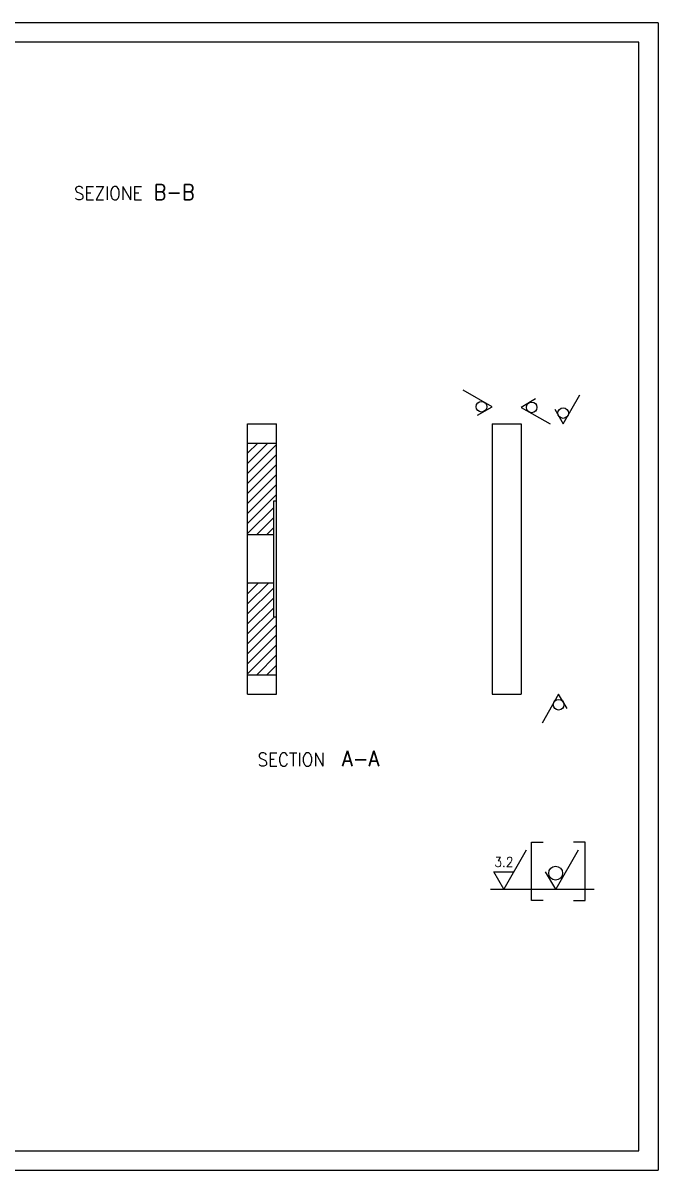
# Model space of a CAD drawing. Header units: millimetres. Extents: x 0 to 840, y 0 to 594.
# Drawn here: x 511 to 840, y 0 to 594 of the extents above; entities that cross this region are included whole.
import ezdxf
from ezdxf.enums import TextEntityAlignment as Align

# ---------------------------------------------------------------- set-up
doc = ezdxf.new("R2010")
doc.units = ezdxf.units.MM
doc.header["$LTSCALE"] = 46.2
doc.layers.get('0').update_dxf_attribs({"linetype": 'CONTINUOUS', "true_color": 0xffffff})
doc.layers.add('NOTE2D', color=7, linetype='CONTINUOUS', true_color=0xffffff)
doc.styles.add('textstyle45', font='')
doc.styles.add('textstyle6', font='')
doc.styles.add('textstyle7', font='')
doc.styles.add('textstyle8', font='')
doc.styles.add('textstyle9', font='')
doc.styles.get('textstyle45').set_extended_font_data('Standard')
doc.styles.get('textstyle6').set_extended_font_data('Standard')
doc.styles.get('textstyle7').set_extended_font_data('Standard')
doc.styles.get('textstyle8').set_extended_font_data('Standard')
doc.styles.get('textstyle9').set_extended_font_data('Standard')

# ---------------------------------------------------------------- blocks, each defined once
blk = doc.blocks.new('LAV-SUP_BL2', base_point=(776.53, 392.83))
at = {"layer": 'NOTE2D', "color": 3, "linetype": 'CONTINUOUS', "true_color": 0x00ff00}
for p, q in [((776.53, 399.31), (769.03, 394.93)), ((769.03, 394.93), (784.03, 386.36))]:
    blk.add_line(p, q, dxfattribs=at)
blk.add_circle((774.53, 394.94), 2.75, dxfattribs=at)
blk = doc.blocks.new('LAV-SUP_BL3', base_point=(746.52, 397.39))
at = {"layer": 'NOTE2D', "color": 3, "linetype": 'CONTINUOUS', "true_color": 0x00ff00}
for p, q in [((754.02, 395.29), (739.02, 403.86)), ((746.52, 390.92), (754.02, 395.29))]:
    blk.add_line(p, q, dxfattribs=at)
blk.add_circle((748.52, 395.28), 2.75, dxfattribs=at)
blk = doc.blocks.new('LAV-SUP_BL4', base_point=(786.38, 238.96))
at = {"layer": 'NOTE2D', "color": 3, "linetype": 'CONTINUOUS', "true_color": 0x00ff00}
for p, q in [((788.48, 246.46), (779.91, 231.46)), ((792.86, 238.96), (788.48, 246.46))]:
    blk.add_line(p, q, dxfattribs=at)
blk.add_circle((788.49, 240.96), 2.75, dxfattribs=at)
blk = doc.blocks.new('LAV-SUP_BL5', base_point=(792.97, 393.97))
at = {"layer": 'NOTE2D', "color": 3, "linetype": 'CONTINUOUS', "true_color": 0x00ff00}
for p, q in [((790.87, 386.47), (799.44, 401.47)), ((786.49, 393.97), (790.87, 386.47))]:
    blk.add_line(p, q, dxfattribs=at)
blk.add_circle((790.86, 391.97), 2.75, dxfattribs=at)
blk = doc.blocks.new('LAV_SUP-BASE_BL6', base_point=(780.03, 154.69))
at = {"layer": 'NOTE2D', "color": 2, "linetype": 'CONTINUOUS', "true_color": 0xffff00}
for p, q in [((774.39, 139.66), (774.39, 169.72)), ((774.39, 169.72), (780.42, 169.72)), ((802.19, 169.72), (796.15, 169.72)), ((802.19, 139.66), (802.19, 169.72)), ((780.42, 139.66), (774.39, 139.66)), ((796.15, 139.66), (802.19, 139.66))]:
    blk.add_line(p, q, dxfattribs=at)
at = {"layer": 'NOTE2D', "color": 3, "linetype": 'CONTINUOUS', "true_color": 0x00ff00}
for p, q in [((771.75, 165.71), (760.08, 145.49)), ((798.64, 165.71), (786.97, 145.49)), ((754.89, 154.48), (765.27, 154.48)), ((760.08, 145.49), (754.89, 154.48)), ((786.97, 145.49), (781.78, 154.48)), ((753.19, 145.49), (767.06, 145.49)), ((767.06, 145.49), (806.87, 145.49))]:
    blk.add_line(p, q, dxfattribs=at)
blk.add_circle((786.95, 153.74), 3.58, dxfattribs=at)
at = {"layer": 'NOTE2D', "color": 2, "linetype": 'CONTINUOUS', "true_color": 0xffff00, "style": 'textstyle45'}
blk.add_text('3.2', height=5.055, dxfattribs=at).set_placement((755.22, 157.02))

msp = doc.modelspace()

# ---------------------------------------------------------------- linework, layer by layer
at = {"color": 4, "linetype": 'CONTINUOUS', "true_color": 0x00ffff}
for p, q in [((840, 594), (0, 594)), ((840, 594), (840, 0)), ((0, 0), (840, 0))]:
    msp.add_line(p, q, dxfattribs=at)
at = {"color": 7, "linetype": 'CONTINUOUS', "true_color": 0xffffff}
for p, q in [((830, 584), (10, 584)), ((830, 10), (830, 584)), ((627.43, 246.47), (627.43, 386.47)), ((627.43, 386.47), (642.43, 386.47)), ((642.43, 246.47), (642.43, 386.47)), ((754.02, 386.47), (754.02, 246.47)), ((754.02, 386.47), (769.02, 386.47)), ((769.02, 386.47), (769.02, 246.47)), ((627.43, 376.47), (642.43, 376.47)), ((640.93, 286.47), (640.93, 346.47)), ((640.93, 346.47), (642.43, 346.47)), ((640.93, 328.97), (627.43, 328.97)), ((640.93, 303.97), (627.43, 303.97)), ((640.93, 286.47), (642.43, 286.47)), ((627.43, 256.47), (642.43, 256.47)), ((627.43, 246.47), (642.43, 246.47)), ((754.02, 246.47), (769.02, 246.47)), ((10, 10), (830, 10))]:
    msp.add_line(p, q, dxfattribs=at)
at = {"color": 3, "linetype": 'CONTINUOUS', "true_color": 0x00ff00}
for p, q in [((627.57, 376.47), (627.43, 376.33)), ((632.76, 376.47), (627.43, 371.14)), ((637.95, 376.47), (627.43, 365.95)), ((642.43, 375.75), (627.43, 360.75)), ((642.43, 370.56), (627.43, 355.56)), ((642.43, 365.37), (627.43, 350.37)), ((642.43, 360.18), (627.43, 345.18)), ((642.43, 354.99), (627.43, 339.99)), ((642.43, 349.79), (627.43, 334.79)), ((640.93, 343.1), (627.43, 329.6)), ((640.93, 337.91), (631.99, 328.97)), ((640.93, 332.72), (637.18, 328.97)), ((627.76, 303.97), (627.43, 303.64)), ((632.95, 303.97), (627.43, 298.45)), ((638.15, 303.97), (627.43, 293.25)), ((640.93, 301.56), (627.43, 288.06)), ((640.93, 296.37), (627.43, 282.87)), ((640.93, 291.18), (627.43, 277.68)), ((641.41, 286.47), (627.43, 272.49)), ((642.43, 282.29), (627.43, 267.29)), ((642.43, 277.1), (627.43, 262.1)), ((642.43, 271.91), (627.43, 256.91)), ((642.43, 266.72), (632.18, 256.47)), ((642.43, 261.52), (637.38, 256.47))]:
    msp.add_line(p, q, dxfattribs=at)

# ---------------------------------------------------------------- block references
at = {"layer": 'NOTE2D', "color": 3, "linetype": 'CONTINUOUS', "true_color": 0x00ff00}
for name, p in [('LAV-SUP_BL3', (746.52, 397.39)), ('LAV-SUP_BL2', (776.53, 392.83)), ('LAV-SUP_BL5', (792.97, 393.97)), ('LAV-SUP_BL4', (786.38, 238.96)), ('LAV_SUP-BASE_BL6', (780.03, 154.69))]:
    msp.add_blockref(name, p, dxfattribs=at)

# ---------------------------------------------------------------- texts
at = {"layer": 'NOTE2D', "color": 2, "linetype": 'CONTINUOUS', "true_color": 0xffff00}
for s, height, style, p in [('SEZIONE  ', 7, 'textstyle8', (581.72, 502.34)), ('B-B', 8, 'textstyle9', (600.01, 502.34)), ('SECTION  ', 7, 'textstyle6', (676.22, 209.07)), ('A-A', 8, 'textstyle7', (695.65, 209.07))]:
    msp.add_text(s, height=height, dxfattribs=dict(at, style=style)).set_placement(p, align=Align.RIGHT)

doc.saveas('drawing.dxf')
